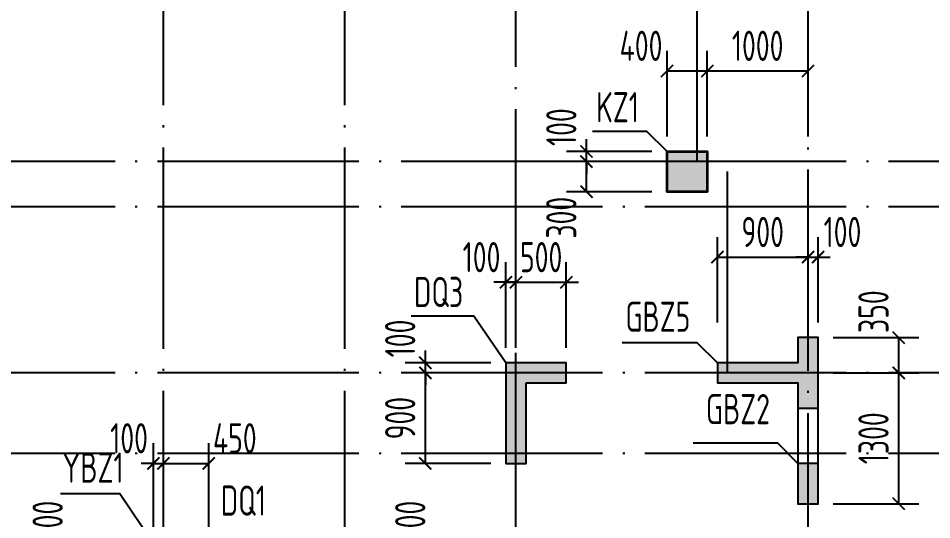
# Model space of a CAD drawing. Extents: x -1307975 to -76406, y -96289 to 379359.
# Drawn here: x -942937 to -933867, y 290191 to 295174 of the extents above; entities that cross this region are included whole.
import ezdxf
from ezdxf.enums import TextEntityAlignment as Align

# ---------------------------------------------------------------- set-up
doc = ezdxf.new("R2010")
doc.units = 0
doc.header["$LTSCALE"] = 1000
doc.linetypes.add('DOTE', pattern=[2.42, 2, -0.2, 0.02, -0.2])
doc.layers.get('0').update_dxf_attribs({"linetype": 'CONTINUOUS'})
doc.layers.get('DEFPOINTS').update_dxf_attribs({"linetype": 'CONTINUOUS'})
for name, color, linetype in [('A-DOTE', 10, 'DOTE'), ('COLU_DE_TEXT', 7, 'CONTINUOUS'), ('LABEL', 1, 'CONTINUOUS'), ('S-Q墙实线', 6, 'CONTINUOUS'), ('S-Q墙标注', 3, 'CONTINUOUS'), ('S-X详图填充', 252, 'CONTINUOUS'), ('S-X详图实线', 4, 'CONTINUOUS'), ('S-Z柱实线', 6, 'CONTINUOUS'), ('S-Z柱编号', 6, 'CONTINUOUS')]:
    doc.layers.add(name, color=color, linetype=linetype)
doc.styles.add('TSSD_REIN', font='tssdeng.shx', dxfattribs={"width": 0.7, "height": 300, "bigfont": 'tssdchn.shx'})
doc.styles.add('结构文字', font='zstxt.shx', dxfattribs={"width": 0.7, "bigfont": 'zshz.shx'})
doc.dimstyles.new('STRUCK', dxfattribs={"dimtxt": 400, "dimasz": 121, "dimexe": 200, "dimexo": 150, "dimgap": 115, "dimtad": 1, "dimdec": 0, "dimdsep": 46, "dimtxsty": '结构文字', "dimblk": 'ARCHTICK', "dimcen": 400, "dimclrd": 3, "dimclre": 3, "dimclrt": 7, "dimadec": 0, "dimazin": 0, "dimtfac": 1, "dimtdec": 0, "dimtix": 1, "dimtmove": 2, "dimatfit": 3, "dimldrblk": '_DIMX', "dimfxl": 1, "dimtolj": 1, "dimtzin": 0, "dimarcsym": 0})

# ---------------------------------------------------------------- blocks, each defined once
blk = doc.blocks.new('20210726.16350016')
at = {"layer": 'A-DOTE'}
for p, q in [((34300, 10900), (34300, 21100)), ((36100, 10900), (36100, 21100)), ((37800, 13700), (37800, 21100)), ((39600, 17600), (39600, 21100)), ((40700, 13100.3), (40700, 21100)), ((55600, 17600), (3600, 17600)), ((39900, 15500), (39900, 17600)), ((55600, 17150), (3600, 17150)), ((55600, 15500), (3600, 15500)), ((55600, 14700), (3600, 14700))]:
    blk.add_line(p, q, dxfattribs=at)
blk = doc.blocks.new('_ArchTick')
at = {"color": 0, "linetype": 'ByBlock', "const_width": 0.15}
blk.add_lwpolyline([(-0.5, -0.5), (0.5, 0.5)], dxfattribs=at)
blk = doc.blocks.new('*D1338')
at = {"layer": 'DEFPOINTS', "color": 0, "transparency": 16777216}
for p in [(-942394.8, 289950.3), (-941594.8, 289950.3), (-941594.8, 289850.3)]:
    blk.add_point(p, dxfattribs=at)
at = {"layer": 'S-Q墙标注', "color": 3, "lineweight": -2, "transparency": 16777216}
for p, q in [((-942394.8, 289950.3), (-942394.8, 290071.3)), ((-941744.8, 289950.3), (-942594.8, 289950.3)), ((-942394.8, 289850.3), (-942394.8, 289950.3)), ((-941744.8, 289850.3), (-942594.8, 289850.3)), ((-942394.8, 289850.3), (-942394.8, 289729.3))]:
    blk.add_line(p, q, dxfattribs=at)
at = {"layer": 'S-Q墙标注', "color": 3, "lineweight": -2, "transparency": 16777216, "xscale": 121, "yscale": 121, "zscale": 121}
for p, rotation in [((-942394.8, 289950.3), 270), ((-942394.8, 289850.3), 90)]:
    blk.add_blockref('_ArchTick', p, dxfattribs=dict(at, rotation=rotation))
at = {"layer": 'S-Q墙标注', "color": 7, "transparency": 16777216, "insert": (-942644.8, 290192.2), "char_height": 300, "attachment_point": 5, "rotation": 90, "style": 'TSSD_REIN'}
blk.add_mtext('\\A1;100', dxfattribs=at)
blk = doc.blocks.new('_DIMX')
blk.add_line((-150, 0), (150, 0))
at = {"const_width": 50}
blk.add_lwpolyline([(-70, -70), (70, 70)], dxfattribs=at)
blk = doc.blocks.new('*D1339')
at = {"layer": 'DEFPOINTS', "color": 0, "transparency": 16777216}
for p in [(-941494.8, 290750.3), (-941594.8, 289950.3), (-941494.8, 289950.3)]:
    blk.add_point(p, dxfattribs=at)
at = {"layer": 'S-Q墙标注', "color": 3, "lineweight": -2, "transparency": 16777216}
for p, q in [((-941594.8, 290100.3), (-941594.8, 290950.3)), ((-941494.8, 290100.3), (-941494.8, 290950.3)), ((-941594.8, 290750.3), (-941715.8, 290750.3)), ((-941594.8, 290750.3), (-941494.8, 290750.3)), ((-941494.8, 290750.3), (-941373.8, 290750.3))]:
    blk.add_line(p, q, dxfattribs=at)
at = {"layer": 'S-Q墙标注', "color": 3, "lineweight": -2, "transparency": 16777216, "xscale": 121, "yscale": 121, "zscale": 121}
blk.add_blockref('_ArchTick', (-941594.8, 290750.3), dxfattribs=at)
at = {"layer": 'S-Q墙标注', "color": 3, "lineweight": -2, "transparency": 16777216, "xscale": 121, "yscale": 121, "zscale": 121, "rotation": 180}
blk.add_blockref('_ArchTick', (-941494.8, 290750.3), dxfattribs=at)
at = {"layer": 'S-Q墙标注', "color": 7, "transparency": 16777216, "insert": (-941836.7, 291000.3), "char_height": 300, "attachment_point": 5, "style": 'TSSD_REIN'}
blk.add_mtext('\\A1;100', dxfattribs=at)
blk = doc.blocks.new('*D1340')
at = {"layer": 'DEFPOINTS', "color": 0, "transparency": 16777216}
for p in [(-941044.8, 290750.3), (-941494.8, 289950.3), (-941044.8, 289950.3)]:
    blk.add_point(p, dxfattribs=at)
at = {"layer": 'S-Q墙标注', "color": 3, "lineweight": -2, "transparency": 16777216}
for p, q in [((-941494.8, 290100.3), (-941494.8, 290950.3)), ((-941044.8, 290100.3), (-941044.8, 290950.3)), ((-941494.8, 290750.3), (-941044.8, 290750.3))]:
    blk.add_line(p, q, dxfattribs=at)
at = {"layer": 'S-Q墙标注', "color": 3, "lineweight": -2, "transparency": 16777216, "xscale": 121, "yscale": 121, "zscale": 121, "rotation": 180}
blk.add_blockref('_ArchTick', (-941494.8, 290750.3), dxfattribs=at)
at = {"layer": 'S-Q墙标注', "color": 3, "lineweight": -2, "transparency": 16777216, "xscale": 121, "yscale": 121, "zscale": 121}
blk.add_blockref('_ArchTick', (-941044.8, 290750.3), dxfattribs=at)
at = {"layer": 'S-Q墙标注', "color": 7, "transparency": 16777216, "insert": (-940786.7, 291000.3), "char_height": 300, "attachment_point": 5, "style": 'TSSD_REIN'}
blk.add_mtext('\\A1;450', dxfattribs=at)
blk = doc.blocks.new('*D1342')
at = {"layer": 'DEFPOINTS', "color": 0, "transparency": 16777216}
for p in [(-939594.8, 289950.3), (-938794.8, 289950.3), (-939594.8, 289850.3)]:
    blk.add_point(p, dxfattribs=at)
at = {"layer": 'S-Q墙标注', "color": 3, "lineweight": -2, "transparency": 16777216}
for p, q in [((-938794.8, 289950.3), (-938794.8, 290071.3)), ((-939444.8, 289950.3), (-938594.8, 289950.3)), ((-938794.8, 289850.3), (-938794.8, 289950.3)), ((-939444.8, 289850.3), (-938594.8, 289850.3)), ((-938794.8, 289850.3), (-938794.8, 289729.3))]:
    blk.add_line(p, q, dxfattribs=at)
at = {"layer": 'S-Q墙标注', "color": 3, "lineweight": -2, "transparency": 16777216, "xscale": 121, "yscale": 121, "zscale": 121}
for p, rotation in [((-938794.8, 289950.3), 270), ((-938794.8, 289850.3), 90)]:
    blk.add_blockref('_ArchTick', p, dxfattribs=dict(at, rotation=rotation))
at = {"layer": 'S-Q墙标注', "color": 7, "transparency": 16777216, "insert": (-939044.8, 290192.2), "char_height": 300, "attachment_point": 5, "rotation": 90, "style": 'TSSD_REIN'}
blk.add_mtext('\\A1;100', dxfattribs=at)
blk = doc.blocks.new('*D1346')
at = {"layer": 'DEFPOINTS', "color": 0, "transparency": 16777216}
for p in [(-934994.8, 289650.6), (-934194.8, 289650.6), (-934994.8, 289250.6)]:
    blk.add_point(p, dxfattribs=at)
at = {"layer": 'S-Q墙标注', "color": 3, "lineweight": -2, "transparency": 16777216}
for p, q in [((-934844.8, 289650.6), (-933994.8, 289650.6)), ((-934194.8, 289250.6), (-934194.8, 289650.6)), ((-934844.8, 289250.6), (-933994.8, 289250.6))]:
    blk.add_line(p, q, dxfattribs=at)
at = {"layer": 'S-Q墙标注', "color": 3, "lineweight": -2, "transparency": 16777216, "xscale": 121, "yscale": 121, "zscale": 121}
for p, rotation in [((-934194.8, 289650.6), 90), ((-934194.8, 289250.6), 270)]:
    blk.add_blockref('_ArchTick', p, dxfattribs=dict(at, rotation=rotation))
at = {"layer": 'S-Q墙标注', "color": 7, "transparency": 16777216, "insert": (-934444.8, 289908.7), "char_height": 300, "attachment_point": 5, "rotation": 90, "style": 'TSSD_REIN'}
blk.add_mtext('\\A1;400', dxfattribs=at)
blk = doc.blocks.new('*D1349')
at = {"layer": 'DEFPOINTS', "color": 0, "transparency": 16777216}
for p in [(-938894.8, 291650.3), (-938094.8, 291650.3), (-938094.8, 290750.3)]:
    blk.add_point(p, dxfattribs=at)
at = {"layer": 'S-Q墙标注', "color": 3, "lineweight": -2, "transparency": 16777216}
for p, q in [((-938244.8, 291650.3), (-939094.8, 291650.3)), ((-938894.8, 290750.3), (-938894.8, 291650.3)), ((-938244.8, 290750.3), (-939094.8, 290750.3))]:
    blk.add_line(p, q, dxfattribs=at)
at = {"layer": 'S-Q墙标注', "color": 3, "lineweight": -2, "transparency": 16777216, "xscale": 121, "yscale": 121, "zscale": 121}
for p, rotation in [((-938894.8, 291650.3), 90), ((-938894.8, 290750.3), 270)]:
    blk.add_blockref('_ArchTick', p, dxfattribs=dict(at, rotation=rotation))
at = {"layer": 'S-Q墙标注', "color": 7, "transparency": 16777216, "insert": (-939144.8, 291200.3), "char_height": 300, "attachment_point": 5, "rotation": 90, "style": 'TSSD_REIN'}
blk.add_mtext('\\A1;900', dxfattribs=at)
blk = doc.blocks.new('*D1350')
at = {"layer": 'DEFPOINTS', "color": 0, "transparency": 16777216}
for p in [(-938894.8, 291750.3), (-938094.8, 291750.3), (-938094.8, 291650.3)]:
    blk.add_point(p, dxfattribs=at)
at = {"layer": 'S-Q墙标注', "color": 3, "lineweight": -2, "transparency": 16777216}
for p, q in [((-938894.8, 291750.3), (-938894.8, 291871.3)), ((-938244.8, 291750.3), (-939094.8, 291750.3)), ((-938894.8, 291650.3), (-938894.8, 291750.3)), ((-938244.8, 291650.3), (-939094.8, 291650.3)), ((-938894.8, 291650.3), (-938894.8, 291529.3))]:
    blk.add_line(p, q, dxfattribs=at)
at = {"layer": 'S-Q墙标注', "color": 3, "lineweight": -2, "transparency": 16777216, "xscale": 121, "yscale": 121, "zscale": 121}
for p, rotation in [((-938894.8, 291750.3), 270), ((-938894.8, 291650.3), 90)]:
    blk.add_blockref('_ArchTick', p, dxfattribs=dict(at, rotation=rotation))
at = {"layer": 'S-Q墙标注', "color": 7, "transparency": 16777216, "insert": (-939144.8, 291992.3), "char_height": 300, "attachment_point": 5, "rotation": 90, "style": 'TSSD_REIN'}
blk.add_mtext('\\A1;100', dxfattribs=at)
blk = doc.blocks.new('*D1351')
at = {"layer": 'DEFPOINTS', "color": 0, "transparency": 16777216}
for p in [(-937994.8, 292550.3), (-938094.8, 291750.3), (-937994.8, 291750.3)]:
    blk.add_point(p, dxfattribs=at)
at = {"layer": 'S-Q墙标注', "color": 3, "lineweight": -2, "transparency": 16777216}
for p, q in [((-938094.8, 291900.3), (-938094.8, 292750.3)), ((-937994.8, 291900.3), (-937994.8, 292750.3)), ((-938094.8, 292550.3), (-938215.8, 292550.3)), ((-938094.8, 292550.3), (-937994.8, 292550.3)), ((-937994.8, 292550.3), (-937873.8, 292550.3))]:
    blk.add_line(p, q, dxfattribs=at)
at = {"layer": 'S-Q墙标注', "color": 3, "lineweight": -2, "transparency": 16777216, "xscale": 121, "yscale": 121, "zscale": 121}
blk.add_blockref('_ArchTick', (-938094.8, 292550.3), dxfattribs=at)
at = {"layer": 'S-Q墙标注', "color": 3, "lineweight": -2, "transparency": 16777216, "xscale": 121, "yscale": 121, "zscale": 121, "rotation": 180}
blk.add_blockref('_ArchTick', (-937994.8, 292550.3), dxfattribs=at)
at = {"layer": 'S-Q墙标注', "color": 7, "transparency": 16777216, "insert": (-938336.8, 292800.3), "char_height": 300, "attachment_point": 5, "style": 'TSSD_REIN'}
blk.add_mtext('\\A1;100', dxfattribs=at)
blk = doc.blocks.new('*D1352')
at = {"layer": 'DEFPOINTS', "color": 0, "transparency": 16777216}
for p in [(-937494.9, 292550.3), (-937994.8, 291750.3), (-937494.9, 291750.3)]:
    blk.add_point(p, dxfattribs=at)
at = {"layer": 'S-Q墙标注', "color": 3, "lineweight": -2, "transparency": 16777216}
for p, q in [((-937994.8, 291900.3), (-937994.8, 292750.3)), ((-937494.9, 291900.3), (-937494.9, 292750.3)), ((-937994.8, 292550.3), (-938115.8, 292550.3)), ((-937994.8, 292550.3), (-937494.9, 292550.3)), ((-937494.9, 292550.3), (-937373.9, 292550.3))]:
    blk.add_line(p, q, dxfattribs=at)
at = {"layer": 'S-Q墙标注', "color": 3, "lineweight": -2, "transparency": 16777216, "xscale": 121, "yscale": 121, "zscale": 121}
blk.add_blockref('_ArchTick', (-937994.8, 292550.3), dxfattribs=at)
at = {"layer": 'S-Q墙标注', "color": 3, "lineweight": -2, "transparency": 16777216, "xscale": 121, "yscale": 121, "zscale": 121, "rotation": 180}
blk.add_blockref('_ArchTick', (-937494.9, 292550.3), dxfattribs=at)
at = {"layer": 'S-Q墙标注', "color": 7, "transparency": 16777216, "insert": (-937744.9, 292800.3), "char_height": 300, "attachment_point": 5, "style": 'TSSD_REIN'}
blk.add_mtext('\\A1;500', dxfattribs=at)
blk = doc.blocks.new('*D1726')
at = {"layer": 'DEFPOINTS', "color": 0, "transparency": 16777216}
for p in [(-937294.8, 293850.3), (-936494.8, 293850.3), (-936494.8, 293750.3)]:
    blk.add_point(p, dxfattribs=at)
at = {"layer": 'S-Q墙标注', "color": 3, "lineweight": -2, "transparency": 16777216}
for p, q in [((-937294.8, 293850.3), (-937294.8, 293971.3)), ((-936644.8, 293850.3), (-937494.8, 293850.3)), ((-937294.8, 293750.3), (-937294.8, 293850.3)), ((-936644.8, 293750.3), (-937494.8, 293750.3)), ((-937294.8, 293750.3), (-937294.8, 293629.3))]:
    blk.add_line(p, q, dxfattribs=at)
at = {"layer": 'S-Q墙标注', "color": 3, "lineweight": -2, "transparency": 16777216, "xscale": 121, "yscale": 121, "zscale": 121}
for p, rotation in [((-937294.8, 293850.3), 270), ((-937294.8, 293750.3), 90)]:
    blk.add_blockref('_ArchTick', p, dxfattribs=dict(at, rotation=rotation))
at = {"layer": 'S-Q墙标注', "color": 7, "transparency": 16777216, "insert": (-937544.8, 294092.2), "char_height": 300, "attachment_point": 5, "rotation": 90, "style": 'TSSD_REIN'}
blk.add_mtext('\\A1;100', dxfattribs=at)
blk = doc.blocks.new('*D1729')
at = {"layer": 'DEFPOINTS', "color": 0, "transparency": 16777216}
for p in [(-937294.8, 293750.3), (-936494.8, 293750.3), (-936494.8, 293450.3)]:
    blk.add_point(p, dxfattribs=at)
at = {"layer": 'S-Q墙标注', "color": 3, "lineweight": -2, "transparency": 16777216}
for p, q in [((-936644.8, 293750.3), (-937494.8, 293750.3)), ((-937294.8, 293450.3), (-937294.8, 293750.3)), ((-936644.8, 293450.3), (-937494.8, 293450.3))]:
    blk.add_line(p, q, dxfattribs=at)
at = {"layer": 'S-Q墙标注', "color": 3, "lineweight": -2, "transparency": 16777216, "xscale": 121, "yscale": 121, "zscale": 121}
for p, rotation in [((-937294.8, 293750.3), 90), ((-937294.8, 293450.3), 270)]:
    blk.add_blockref('_ArchTick', p, dxfattribs=dict(at, rotation=rotation))
at = {"layer": 'S-Q墙标注', "color": 7, "transparency": 16777216, "insert": (-937544.8, 293192.2), "char_height": 300, "attachment_point": 5, "rotation": 90, "style": 'TSSD_REIN'}
blk.add_mtext('\\A1;300', dxfattribs=at)
blk = doc.blocks.new('*D1730')
at = {"layer": 'DEFPOINTS', "color": 0, "transparency": 16777216}
for p in [(-936094.8, 294650.3), (-936494.8, 293850.3), (-936094.8, 293850.3)]:
    blk.add_point(p, dxfattribs=at)
at = {"layer": 'S-Q墙标注', "color": 3, "lineweight": -2, "transparency": 16777216}
for p, q in [((-936494.8, 294000.3), (-936494.8, 294850.3)), ((-936094.8, 294000.3), (-936094.8, 294850.3)), ((-936494.8, 294650.3), (-936094.8, 294650.3))]:
    blk.add_line(p, q, dxfattribs=at)
at = {"layer": 'S-Q墙标注', "color": 3, "lineweight": -2, "transparency": 16777216, "xscale": 121, "yscale": 121, "zscale": 121, "rotation": 180}
blk.add_blockref('_ArchTick', (-936494.8, 294650.3), dxfattribs=at)
at = {"layer": 'S-Q墙标注', "color": 3, "lineweight": -2, "transparency": 16777216, "xscale": 121, "yscale": 121, "zscale": 121}
blk.add_blockref('_ArchTick', (-936094.8, 294650.3), dxfattribs=at)
at = {"layer": 'S-Q墙标注', "color": 7, "transparency": 16777216, "insert": (-936752.9, 294900.3), "char_height": 300, "attachment_point": 5, "style": 'TSSD_REIN'}
blk.add_mtext('\\A1;400', dxfattribs=at)
blk = doc.blocks.new('*D1732')
at = {"layer": 'DEFPOINTS', "color": 0, "transparency": 16777216}
for p in [(-935094.8, 294650.3), (-936094.8, 293850.3), (-935094.8, 293850.3)]:
    blk.add_point(p, dxfattribs=at)
at = {"layer": 'S-Q墙标注', "color": 3, "lineweight": -2, "transparency": 16777216}
for p, q in [((-936094.8, 294000.3), (-936094.8, 294850.3)), ((-935094.8, 294000.3), (-935094.8, 294850.3)), ((-936094.8, 294650.3), (-935094.8, 294650.3))]:
    blk.add_line(p, q, dxfattribs=at)
at = {"layer": 'S-Q墙标注', "color": 3, "lineweight": -2, "transparency": 16777216, "xscale": 121, "yscale": 121, "zscale": 121, "rotation": 180}
blk.add_blockref('_ArchTick', (-936094.8, 294650.3), dxfattribs=at)
at = {"layer": 'S-Q墙标注', "color": 3, "lineweight": -2, "transparency": 16777216, "xscale": 121, "yscale": 121, "zscale": 121}
blk.add_blockref('_ArchTick', (-935094.8, 294650.3), dxfattribs=at)
at = {"layer": 'S-Q墙标注', "color": 7, "transparency": 16777216, "insert": (-935594.8, 294900.3), "char_height": 300, "attachment_point": 5, "style": 'TSSD_REIN'}
blk.add_mtext('\\A1;1000', dxfattribs=at)
blk = doc.blocks.new('*D1756')
at = {"layer": 'DEFPOINTS', "color": 0, "transparency": 16777216}
for p in [(-934994.8, 291650.3), (-934194.8, 291650.3), (-934994.8, 290350.3)]:
    blk.add_point(p, dxfattribs=at)
at = {"layer": 'S-Q墙标注', "color": 3, "lineweight": -2, "transparency": 16777216}
for p, q in [((-934844.8, 291650.3), (-933994.8, 291650.3)), ((-934194.8, 290350.3), (-934194.8, 291650.3)), ((-934844.8, 290350.3), (-933994.8, 290350.3))]:
    blk.add_line(p, q, dxfattribs=at)
at = {"layer": 'S-Q墙标注', "color": 3, "lineweight": -2, "transparency": 16777216, "xscale": 121, "yscale": 121, "zscale": 121}
for p, rotation in [((-934194.8, 291650.3), 90), ((-934194.8, 290350.3), 270)]:
    blk.add_blockref('_ArchTick', p, dxfattribs=dict(at, rotation=rotation))
at = {"layer": 'S-Q墙标注', "color": 7, "transparency": 16777216, "insert": (-934444.8, 291000.3), "char_height": 300, "attachment_point": 5, "rotation": 90, "style": 'TSSD_REIN'}
blk.add_mtext('\\A1;1300', dxfattribs=at)
blk = doc.blocks.new('*D1757')
at = {"layer": 'DEFPOINTS', "color": 0, "transparency": 16777216}
for p in [(-934994.8, 292000.3), (-934194.8, 292000.3), (-934994.8, 291650.3)]:
    blk.add_point(p, dxfattribs=at)
at = {"layer": 'S-Q墙标注', "color": 3, "lineweight": -2, "transparency": 16777216}
for p, q in [((-934844.8, 292000.3), (-933994.8, 292000.3)), ((-934194.8, 291650.3), (-934194.8, 292000.3)), ((-934844.8, 291650.3), (-933994.8, 291650.3))]:
    blk.add_line(p, q, dxfattribs=at)
at = {"layer": 'S-Q墙标注', "color": 3, "lineweight": -2, "transparency": 16777216, "xscale": 121, "yscale": 121, "zscale": 121}
for p, rotation in [((-934194.8, 292000.3), 90), ((-934194.8, 291650.3), 270)]:
    blk.add_blockref('_ArchTick', p, dxfattribs=dict(at, rotation=rotation))
at = {"layer": 'S-Q墙标注', "color": 7, "transparency": 16777216, "insert": (-934444.8, 292258.4), "char_height": 300, "attachment_point": 5, "rotation": 90, "style": 'TSSD_REIN'}
blk.add_mtext('\\A1;350', dxfattribs=at)
blk = doc.blocks.new('*D1758')
at = {"layer": 'DEFPOINTS', "color": 0, "transparency": 16777216}
for p in [(-935094.8, 292800.3), (-935995, 292000.3), (-935094.8, 292000.3)]:
    blk.add_point(p, dxfattribs=at)
at = {"layer": 'S-Q墙标注', "color": 3, "lineweight": -2, "transparency": 16777216}
for p, q in [((-935995, 292150.3), (-935995, 293000.3)), ((-935094.8, 292150.3), (-935094.8, 293000.3)), ((-935995, 292800.3), (-935094.8, 292800.3))]:
    blk.add_line(p, q, dxfattribs=at)
at = {"layer": 'S-Q墙标注', "color": 3, "lineweight": -2, "transparency": 16777216, "xscale": 121, "yscale": 121, "zscale": 121, "rotation": 180}
blk.add_blockref('_ArchTick', (-935995, 292800.3), dxfattribs=at)
at = {"layer": 'S-Q墙标注', "color": 3, "lineweight": -2, "transparency": 16777216, "xscale": 121, "yscale": 121, "zscale": 121}
blk.add_blockref('_ArchTick', (-935094.8, 292800.3), dxfattribs=at)
at = {"layer": 'S-Q墙标注', "color": 7, "transparency": 16777216, "insert": (-935544.9, 293050.3), "char_height": 300, "attachment_point": 5, "style": 'TSSD_REIN'}
blk.add_mtext('\\A1;900', dxfattribs=at)
blk = doc.blocks.new('*D1759')
at = {"layer": 'DEFPOINTS', "color": 0, "transparency": 16777216}
for p in [(-934994.8, 292800.3), (-935094.8, 292000.3), (-934994.8, 292000.3)]:
    blk.add_point(p, dxfattribs=at)
at = {"layer": 'S-Q墙标注', "color": 3, "lineweight": -2, "transparency": 16777216}
for p, q in [((-935094.8, 292150.3), (-935094.8, 293000.3)), ((-934994.8, 292150.3), (-934994.8, 293000.3)), ((-935094.8, 292800.3), (-935215.8, 292800.3)), ((-935094.8, 292800.3), (-934994.8, 292800.3)), ((-934994.8, 292800.3), (-934873.8, 292800.3))]:
    blk.add_line(p, q, dxfattribs=at)
at = {"layer": 'S-Q墙标注', "color": 3, "lineweight": -2, "transparency": 16777216, "xscale": 121, "yscale": 121, "zscale": 121}
blk.add_blockref('_ArchTick', (-935094.8, 292800.3), dxfattribs=at)
at = {"layer": 'S-Q墙标注', "color": 3, "lineweight": -2, "transparency": 16777216, "xscale": 121, "yscale": 121, "zscale": 121, "rotation": 180}
blk.add_blockref('_ArchTick', (-934994.8, 292800.3), dxfattribs=at)
at = {"layer": 'S-Q墙标注', "color": 7, "transparency": 16777216, "insert": (-934752.9, 293050.3), "char_height": 300, "attachment_point": 5, "style": 'TSSD_REIN'}
blk.add_mtext('\\A1;100', dxfattribs=at)

msp = doc.modelspace()

# ---------------------------------------------------------------- hatches: boundary and pattern name
at = {"layer": 'S-X详图填充'}
h = msp.add_hatch(color=256, dxfattribs=at)
h.dxf.hatch_style = 1
h.paths.add_polyline_path([(-936494.83, 293850.32), (-936094.83, 293850.32), (-936094.83, 293450.32), (-936494.83, 293450.32)])
h = msp.add_hatch(color=256, dxfattribs=at)
h.dxf.hatch_style = 1
h.paths.add_polyline_path([(-935194.83, 291299.87), (-934994.83, 291299.87), (-934994.83, 292000.33), (-935194.83, 292000.33), (-935194.83, 291750.33), (-935994.96, 291750.33), (-935994.96, 291550.33), (-935194.83, 291550.33)])
h = msp.add_hatch(color=256, dxfattribs=at)
h.dxf.hatch_style = 1
h.paths.add_polyline_path([(-937894.83, 291550.33), (-937494.92, 291550.33), (-937494.92, 291750.33), (-938094.83, 291750.33), (-938094.83, 290750.33), (-937894.83, 290750.33)])
h = msp.add_hatch(color=256, dxfattribs=at)
h.dxf.hatch_style = 1
h.paths.add_polyline_path([(-934994.83, 290750.33), (-935194.83, 290750.33), (-935194.83, 290350.33), (-934994.83, 290350.33)])

# ---------------------------------------------------------------- linework, layer by layer
at = {"layer": 'LABEL'}
msp.add_lwpolyline([(-936494.83, 293850.32), (-936694.83, 294050.32), (-937233.78, 294050.32)], dxfattribs=at)
at = {"layer": 'S-Q墙实线'}
msp.add_lwpolyline([(-934994.83, 291650.33), (-934994.83, 292000.33), (-935194.83, 292000.33), (-935194.83, 291750.33), (-935994.96, 291750.33), (-935994.96, 291550.33), (-935194.83, 291550.33), (-935194.83, 290350.33), (-934994.83, 290350.33), (-934994.83, 291650.33)], dxfattribs=at)
msp.add_lwpolyline([(-937894.83, 291550.33), (-937494.92, 291550.33), (-937494.92, 291750.33), (-938094.83, 291750.33), (-938094.83, 290750.33), (-937894.83, 290750.33)], close=True, dxfattribs=at)
at = {"layer": 'S-X详图实线'}
for points in [[(-936494.83, 293850.32), (-936094.83, 293850.32), (-936094.83, 293450.32), (-936494.83, 293450.32), (-936494.83, 293850.32)], [(-935194.83, 291299.87), (-934994.83, 291299.87), (-934994.83, 292000.33), (-935194.83, 292000.33), (-935194.83, 291750.33), (-935994.96, 291750.33), (-935994.96, 291550.33), (-935194.83, 291550.33), (-935194.83, 291550.33)], [(-937894.83, 291550.33), (-937494.92, 291550.33), (-937494.92, 291750.33), (-938094.83, 291750.33), (-938094.83, 290750.33), (-937894.83, 290750.33), (-937894.83, 291550.33)], [(-934994.83, 290750.33), (-935194.83, 290750.33), (-935194.83, 290350.33), (-934994.83, 290350.33), (-934994.83, 290750.33)]]:
    msp.add_lwpolyline(points, close=True, dxfattribs=at)
at = {"layer": 'S-Z柱实线', "lineweight": 35}
msp.add_lwpolyline([(-936494.83, 293850.32), (-936094.83, 293850.32), (-936094.83, 293450.32), (-936494.83, 293450.32)], close=True, dxfattribs=at)
at = {"layer": 'S-Z柱编号', "color": 7}
for points in [[(-938094.83, 291750.33), (-938414.54, 292215.39), (-939035.33, 292215.39)], [(-935994.5, 291750.33), (-936194.5, 291950.33), (-936940.58, 291950.33)], [(-935194.83, 290750.33), (-935394.83, 290950.33), (-936234.83, 290950.33)], [(-941594.82, 289950.33), (-941927.26, 290446.96), (-942517.1, 290446.96)]]:
    msp.add_lwpolyline(points, dxfattribs=at)

# ---------------------------------------------------------------- block references
at = {"layer": 'A-DOTE'}
msp.add_blockref('20210726.16350016', (-975794.83, 276150.28), dxfattribs=at)

# ---------------------------------------------------------------- texts
at = {"layer": 'COLU_DE_TEXT', "style": 'TSSD_REIN', "width": 0.7}
msp.add_text('KZ1', height=300, dxfattribs=at).set_placement((-937198.68, 294050.32), align=Align.BOTTOM_LEFT)
at = {"layer": 'S-Z柱编号', "color": 7, "style": 'TSSD_REIN', "width": 0.7}
for s, p in [('DQ3', (-939007.58, 292213.95)), ('GBZ5', (-936908.35, 291968.39)), ('GBZ2', (-936108.68, 291050.33)), ('YBZ1', (-942500.59, 290468.51)), ('DQ1', (-940925.83, 290141.06))]:
    msp.add_text(s, height=300, dxfattribs=at).set_placement(p, align=Align.BOTTOM_LEFT)

# ---------------------------------------------------------------- dimensions: what is measured, and where the dimension line sits
at = {"layer": 'S-Q墙标注'}
for base, p1, p2, picture, middle in [((-936094.83, 294650.33), (-936494.83, 293850.33), (-936094.83, 293850.33), '*D1730', (-936752.91, 294900.33)), ((-934994.83, 292800.33), (-935094.84, 292000.33), (-934994.83, 292000.33), '*D1759', (-934752.91, 293050.33)), ((-937994.83, 292550.33), (-938094.83, 291750.33), (-937994.83, 291750.33), '*D1351', (-938336.76, 292800.33)), ((-941494.83, 290750.33), (-941594.82, 289950.33), (-941494.83, 289950.33), '*D1339', (-941836.75, 291000.33)), ((-941044.82, 290750.33), (-941494.83, 289950.33), (-941044.82, 289950.33), '*D1340', (-940786.75, 291000.33))]:
    dim = msp.add_linear_dim(base=base, p1=p1, p2=p2, dimstyle='STRUCK', override={"dimtxt": 300, "dimgap": 100, "dimtxsty": 'TSSD_REIN'}, dxfattribs=at)
    dim.commit()
    dim.dimension.update_dxf_attribs({"geometry": picture, "text_midpoint": middle, "dimtype": 160})
for base, p1, p2, picture, middle in [((-935094.83, 294650.33), (-936094.83, 293850.33), (-935094.83, 293850.33), '*D1732', (-935594.83, 294900.33)), ((-935094.84, 292800.33), (-935994.96, 292000.33), (-935094.84, 292000.33), '*D1758', (-935544.9, 293050.33)), ((-937494.92, 292550.33), (-937994.83, 291750.33), (-937494.92, 291750.33), '*D1352', (-937744.87, 292800.33))]:
    dim = msp.add_linear_dim(base=base, p1=p1, p2=p2, dimstyle='STRUCK', override={"dimtxt": 300, "dimgap": 100, "dimtxsty": 'TSSD_REIN'}, dxfattribs=at)
    dim.commit()
    dim.dimension.update_dxf_attribs({"geometry": picture, "text_midpoint": middle})
for base, p1, p2, picture, middle in [((-937294.83, 293850.33), (-936494.83, 293750.33), (-936494.83, 293850.33), '*D1726', (-937544.83, 294092.25)), ((-937294.83, 293750.33), (-936494.83, 293450.33), (-936494.83, 293750.33), '*D1729', (-937544.83, 293192.25)), ((-934194.83, 292000.33), (-934994.83, 291650.33), (-934994.83, 292000.33), '*D1757', (-934444.83, 292258.4)), ((-938894.83, 291750.33), (-938094.83, 291650.33), (-938094.83, 291750.33), '*D1350', (-939144.83, 291992.25)), ((-942394.82, 289950.33), (-941594.82, 289850.33), (-941594.82, 289950.33), '*D1338', (-942644.82, 290192.25)), ((-938794.82, 289950.33), (-939594.82, 289850.33), (-939594.82, 289950.33), '*D1342', (-939044.82, 290192.25)), ((-934194.83, 289650.6), (-934994.83, 289250.6), (-934994.83, 289650.6), '*D1346', (-934444.83, 289908.67))]:
    dim = msp.add_linear_dim(base=base, p1=p1, p2=p2, angle=90, dimstyle='STRUCK', override={"dimtxt": 300, "dimgap": 100, "dimtxsty": 'TSSD_REIN'}, dxfattribs=at)
    dim.commit()
    dim.dimension.update_dxf_attribs({"geometry": picture, "text_midpoint": middle, "dimtype": 160})
for base, p1, p2, picture, middle in [((-938894.83, 291650.33), (-938094.83, 290750.33), (-938094.83, 291650.33), '*D1349', (-939144.83, 291200.33)), ((-934194.83, 291650.33), (-934994.83, 290350.33), (-934994.83, 291650.33), '*D1756', (-934444.83, 291000.33))]:
    dim = msp.add_linear_dim(base=base, p1=p1, p2=p2, angle=90, dimstyle='STRUCK', override={"dimtxt": 300, "dimgap": 100, "dimtxsty": 'TSSD_REIN'}, dxfattribs=at)
    dim.commit()
    dim.dimension.update_dxf_attribs({"geometry": picture, "text_midpoint": middle})

doc.saveas('drawing.dxf')
